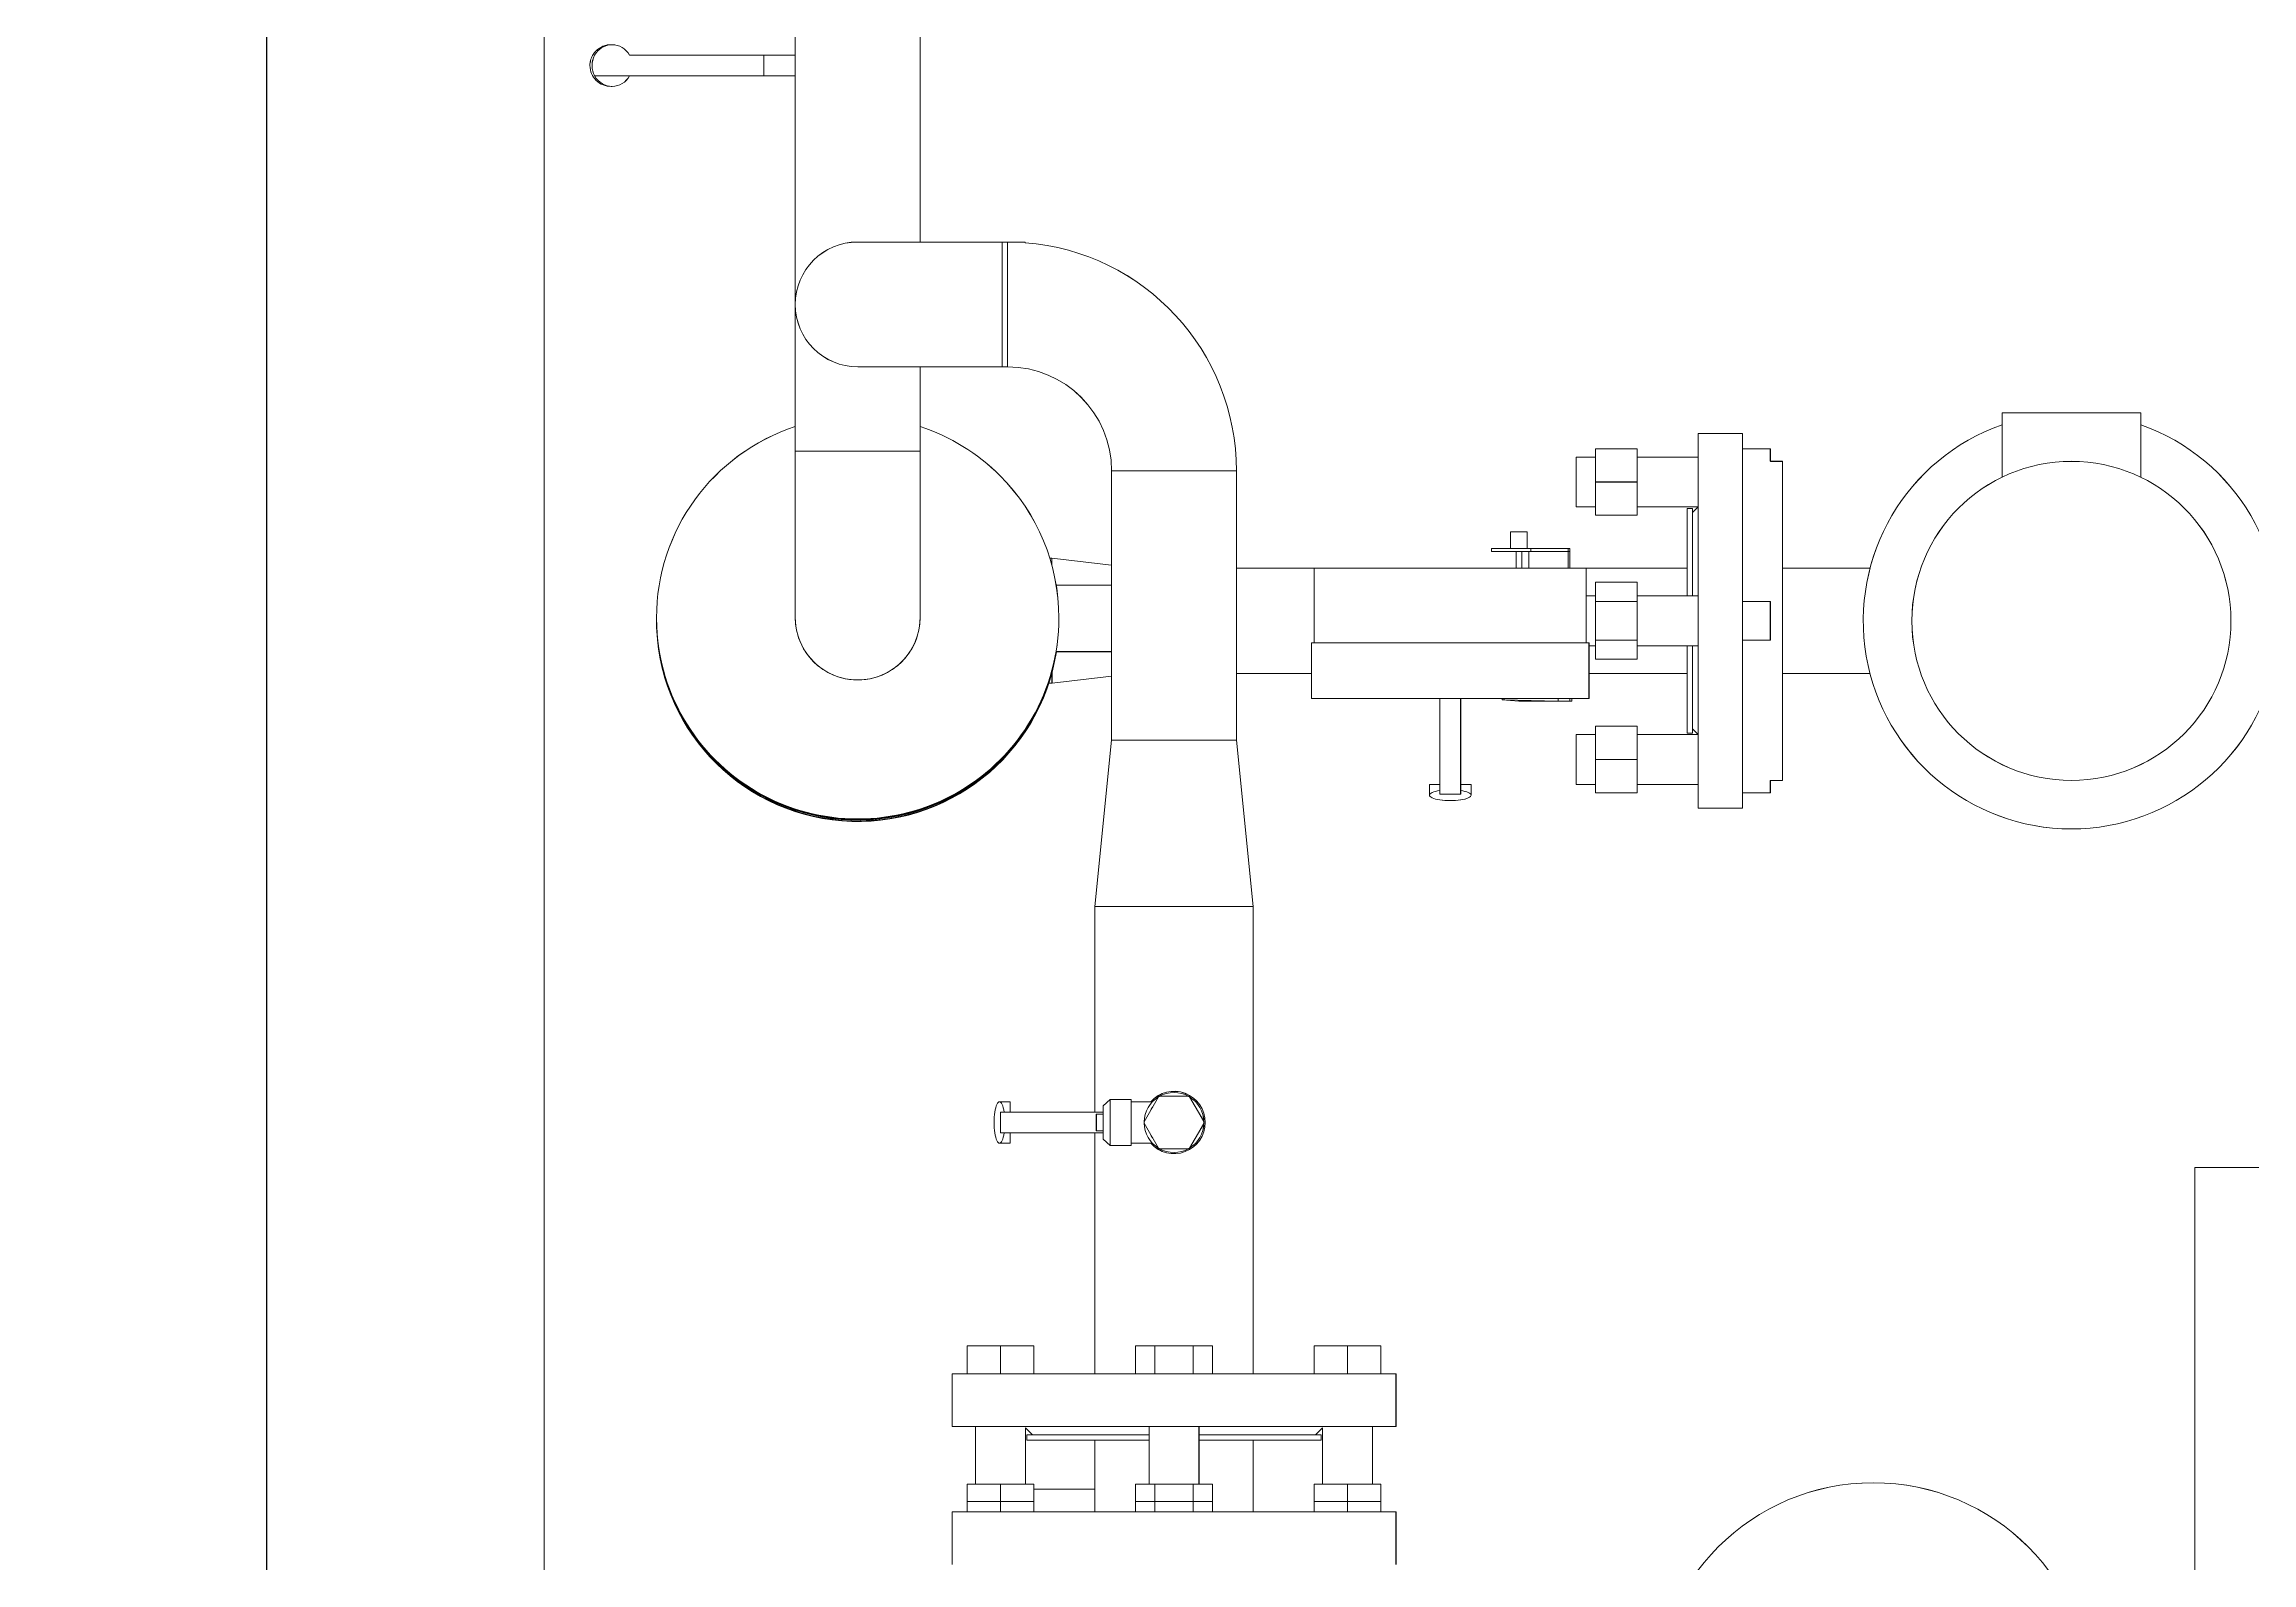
# Model space of a CAD drawing. Header units: millimetres. Extents: x -8689834 to 9419935, y 0 to 233063.
# Drawn here: x -420459 to -419663, y 227837 to 228384 of the extents above; entities that cross this region are included whole.
import ezdxf

# ---------------------------------------------------------------- set-up
doc = ezdxf.new("R2010")
doc.units = ezdxf.units.MM
doc.header["$MEASUREMENT"] = 0
doc.layers.get('0').update_dxf_attribs({"color": 250, "lineweight": 9})
doc.layers.add('25. ЗАЛИВКА ЗОН', color=7, linetype='Continuous', lineweight=0, transparency=0.2)
for name, color, linetype, lineweight in [('2D.ПроекцииПлан. Цвет-Ошибка', 5, 'ByLayer', 35), ('2D.ПроекцииПлан.0', 250, 'ByLayer', 35), ('2D.ПроекцииПлан.25. ЗАЛИВКА ЗОН', 7, 'ByLayer', 0), ('ViewportFrames', 5, 'Continuous', 0), ('Размеры координатных сеток', 7, 'Continuous', 0)]:
    doc.layers.add(name, color=color, linetype=linetype, lineweight=lineweight)
doc.styles.add('МОЭК-Проект', font='', dxfattribs={"oblique": 15})
doc.styles.get('МОЭК-Проект').set_extended_font_data('GOST_type_A')
doc.dimstyles.new('МОЭК', dxfattribs={"dimtxt": 2.5, "dimasz": 2.5, "dimexe": 1.5, "dimexo": 0.625, "dimgap": 1, "dimtad": 1, "dimdec": 0, "dimlfac": 50, "dimtxsty": 'МОЭК-Проект', "dimblk": 'OBLIQUE', "dimblk1": 'OBLIQUE', "dimblk2": 'OBLIQUE', "dimcen": 2.5, "dimdle": 1.5, "dimadec": 0, "dimazin": 2, "dimtfac": 0.75, "dimtdec": 4, "dimtmove": 1, "dimatfit": 3, "dimldrblk": 'NONE', "dimfxl": 1, "dimtfill": 1, "dimtolj": 1, "dimarcsym": 1})

# ---------------------------------------------------------------- blocks, each defined once
blk = doc.blocks.new('PROJECTION_BLOCK_{3bacdaa7-059f-457a-92e3-c8c1ffd092c7}')
at = {"layer": '2D.ПроекцииПлан. Цвет-Ошибка', "color": 0, "lineweight": -2}
for p, q in [((-13.481, 18.493), (-13.481, 26.07)), ((-12.581, 20), (-12.581, 26.07)), ((-13.707, 21.347), (-14.675, 21.347)), ((-13.481, 21.347), (-13.707, 21.347)), ((-13.707, 21.197), (-13.707, 21.347)), ((-13.707, 21.197), (-14.931, 21.197)), ((-13.744, 21.197), (-14.675, 21.197)), ((-13.481, 21.196), (-13.744, 21.197)), ((-13.481, 21.197), (-13.707, 21.197)), ((-14.807, 21.122), (-14.807, 21.122)), ((-11.989, 20), (-13.031, 20)), ((-11.989, 19.1), (-11.989, 20)), ((-11.951, 20), (-11.989, 20)), ((-11.951, 19.1), (-11.951, 20)), ((-11.951, 19.1), (-11.951, 20)), ((-11.831, 20), (-11.951, 20)), ((-11.831, 19.996), (-11.831, 20)), ((-11.831, 19.996), (-11.831, 20)), ((-11.824, 20), (-11.831, 20)), ((-11.824, 19.995), (-11.824, 20)), ((-11.989, 19.1), (-13.031, 19.1)), ((-12.581, 18.493), (-12.581, 19.1)), ((-11.951, 19.1), (-11.989, 19.1)), ((-6.973, 16.315), (-6.973, 18.62)), ((-6.653, 18.62), (-6.973, 18.62)), ((-6.653, 16.315), (-6.653, 18.62)), ((-13.481, 18.493), (-12.581, 18.493)), ((-13.481, 18.493), (-12.581, 18.493)), ((-13.481, 17.293), (-13.481, 18.493)), ((-12.581, 17.293), (-12.581, 18.493)), ((-7.413, 18.51), (-7.713, 18.51)), ((-7.713, 18.27), (-7.713, 18.51)), ((-7.413, 18.27), (-7.413, 18.51)), ((-6.453, 18.51), (-6.653, 18.51)), ((-6.453, 18.51), (-6.453, 18.419)), ((-11.201, 18.35), (-10.301, 18.35)), ((-11.201, 18.35), (-10.301, 18.35)), ((-11.201, 16.41), (-11.201, 18.35)), ((-10.301, 16.41), (-10.301, 18.35)), ((-7.853, 18.45), (-7.853, 18.09)), ((-7.713, 18.45), (-7.853, 18.45)), ((-6.973, 18.45), (-7.413, 18.45)), ((-7.413, 18.27), (-7.713, 18.27)), ((-7.713, 18.03), (-7.713, 18.27)), ((-7.413, 18.03), (-7.413, 18.27)), ((-7.713, 18.09), (-7.853, 18.09)), ((-7.713, 18.03), (-7.413, 18.03)), ((-6.973, 18.09), (-7.413, 18.09)), ((-7.053, 18.08), (-7.053, 17.45)), ((-7.053, 18.08), (-7.013, 18.08)), ((-6.973, 18.09), (-7.013, 18.05)), ((-7.013, 18.08), (-7.013, 17.45)), ((-8.325, 17.91), (-8.222, 17.91)), ((-8.325, 17.79), (-8.325, 17.91)), ((-8.222, 17.91), (-8.205, 17.91)), ((-8.205, 17.79), (-8.205, 17.91)), ((-11.646, 17.72), (-11.631, 17.72)), ((-11.631, 17.72), (-11.646, 17.72)), ((-11.631, 17.72), (-11.631, 17.668)), ((-11.631, 17.67), (-11.631, 17.72)), ((-11.631, 17.72), (-11.631, 17.668)), ((-11.631, 17.72), (-11.201, 17.67)), ((-8.18, 17.79), (-8.463, 17.79)), ((-8.463, 17.79), (-8.463, 17.77)), ((-8.463, 17.77), (-8.18, 17.77)), ((-8.285, 17.77), (-8.285, 17.65)), ((-8.245, 17.77), (-8.245, 17.65)), ((-8.194, 17.77), (-8.194, 17.65)), ((-8.18, 17.77), (-8.18, 17.79)), ((-7.897, 17.79), (-8.18, 17.79)), ((-7.897, 17.77), (-8.18, 17.77)), ((-7.897, 17.79), (-7.911, 17.79)), ((-7.911, 17.79), (-7.911, 17.65)), ((-7.897, 17.79), (-7.897, 17.65)), ((-7.897, 17.77), (-7.897, 17.79)), ((-11.6, 17.527), (-11.201, 17.527)), ((-10.301, 17.65), (-9.74, 17.65)), ((-7.78, 17.65), (-9.74, 17.65)), ((-9.74, 17.65), (-9.74, 17.11)), ((-7.78, 17.65), (-7.053, 17.65)), ((-7.78, 17.65), (-7.78, 17.11)), ((-7.713, 17.409), (-7.713, 17.547)), ((-7.413, 17.547), (-7.713, 17.547)), ((-7.413, 17.409), (-7.413, 17.547)), ((-6.366, 17.65), (-5.734, 17.65)), ((-7.713, 17.45), (-7.78, 17.45)), ((-7.713, 17.131), (-7.713, 17.409)), ((-7.413, 17.409), (-7.713, 17.409)), ((-6.973, 17.45), (-7.413, 17.45)), ((-7.413, 17.131), (-7.413, 17.409)), ((-6.653, 17.409), (-6.453, 17.409)), ((-6.453, 17.409), (-6.453, 17.131)), ((-14.481, 17.291), (-14.481, 17.29)), ((-14.481, 17.29), (-14.481, 17.289)), ((-14.481, 17.285), (-14.481, 17.286)), ((-14.481, 17.285), (-14.481, 17.285)), ((-14.481, 17.284), (-14.481, 17.285)), ((-14.481, 17.283), (-14.481, 17.284)), ((-14.481, 17.276), (-14.481, 17.276)), ((-14.481, 17.276), (-14.481, 17.275)), ((-14.481, 17.273), (-14.481, 17.274)), ((-14.481, 17.273), (-14.481, 17.273)), ((-13.481, 17.29), (-13.481, 17.293)), ((-12.581, 17.29), (-12.581, 17.293)), ((-11.581, 17.291), (-11.581, 17.29)), ((-11.581, 17.29), (-11.581, 17.289)), ((-11.601, 17.047), (-11.201, 17.047)), ((-11.601, 17.047), (-11.201, 17.046)), ((-7.76, 17.11), (-9.76, 17.11)), ((-9.76, 17.11), (-9.76, 16.71)), ((-7.76, 17.11), (-7.76, 16.71)), ((-7.713, 17.09), (-7.76, 17.09)), ((-7.413, 17.131), (-7.713, 17.131)), ((-7.713, 16.993), (-7.713, 17.131)), ((-7.413, 16.993), (-7.413, 17.131)), ((-6.973, 17.09), (-7.413, 17.09)), ((-7.053, 17.09), (-7.053, 16.46)), ((-7.013, 17.09), (-7.013, 16.46)), ((-6.453, 17.131), (-6.653, 17.131)), ((-11.631, 16.895), (-11.631, 16.82)), ((-11.631, 16.895), (-11.631, 16.82)), ((-11.63, 16.82), (-11.63, 16.897)), ((-11.63, 16.82), (-11.201, 16.87)), ((-10.301, 16.89), (-9.76, 16.89)), ((-7.76, 16.89), (-7.053, 16.89)), ((-7.413, 16.993), (-7.713, 16.993)), ((-6.366, 16.89), (-5.734, 16.89)), ((-11.653, 16.82), (-11.631, 16.82)), ((-11.63, 16.82), (-11.653, 16.82)), ((-11.631, 16.82), (-11.631, 16.82)), ((-7.76, 16.71), (-9.76, 16.71)), ((-8.835, 16.71), (-8.835, 16.02)), ((-8.685, 16.71), (-8.685, 16.02)), ((-8.385, 16.7), (-8.385, 16.71)), ((-8.371, 16.71), (-8.371, 16.7)), ((-7.982, 16.71), (-7.982, 16.69)), ((-7.982, 16.69), (-7.982, 16.71)), ((-7.897, 16.71), (-7.897, 16.69)), ((-7.883, 16.71), (-7.883, 16.69)), ((-7.883, 16.69), (-7.883, 16.71)), ((-8.371, 16.7), (-8.385, 16.7)), ((-8.385, 16.7), (-8.265, 16.69)), ((-8.371, 16.7), (-7.982, 16.69)), ((-7.982, 16.69), (-8.265, 16.69)), ((-8.265, 16.69), (-7.982, 16.69)), ((-7.883, 16.69), (-7.982, 16.69)), ((-7.883, 16.69), (-7.897, 16.69)), ((-11.321, 15.21), (-11.201, 16.41)), ((-11.201, 16.41), (-10.301, 16.41)), ((-11.201, 16.41), (-10.301, 16.41)), ((-10.181, 15.21), (-10.301, 16.41)), ((-7.853, 16.45), (-7.853, 16.09)), ((-7.713, 16.45), (-7.853, 16.45)), ((-7.413, 16.51), (-7.713, 16.51)), ((-7.713, 16.27), (-7.713, 16.51)), ((-7.413, 16.27), (-7.413, 16.51)), ((-6.973, 16.45), (-7.413, 16.45)), ((-7.053, 16.46), (-7.013, 16.46)), ((-6.973, 16.45), (-7.013, 16.49)), ((-7.713, 16.03), (-7.713, 16.27)), ((-7.413, 16.27), (-7.713, 16.27)), ((-7.413, 16.03), (-7.413, 16.27)), ((-6.973, 15.92), (-6.973, 16.315)), ((-6.653, 15.92), (-6.653, 16.315)), ((-8.835, 16.09), (-8.91, 16.09)), ((-8.91, 16.09), (-8.91, 16.012)), ((-8.61, 16.09), (-8.685, 16.09)), ((-8.61, 16.09), (-8.61, 16.012)), ((-7.713, 16.09), (-7.853, 16.09)), ((-6.973, 16.09), (-7.413, 16.09)), ((-6.453, 16.119), (-6.453, 16.03)), ((-8.685, 16.02), (-8.835, 16.02)), ((-7.413, 16.03), (-7.713, 16.03)), ((-6.653, 15.92), (-6.973, 15.92)), ((-6.653, 16.03), (-6.453, 16.03)), ((-11.321, 15.21), (-10.181, 15.21)), ((-11.321, 15.21), (-10.181, 15.21)), ((-11.321, 13.728), (-11.321, 15.21)), ((-10.181, 11.842), (-10.181, 15.21)), ((-11.931, 13.803), (-12.009, 13.803)), ((-11.261, 13.728), (-12.001, 13.728)), ((-12.001, 13.578), (-12.001, 13.728)), ((-11.931, 13.728), (-11.931, 13.803)), ((-11.311, 13.593), (-11.311, 13.713)), ((-11.261, 13.713), (-11.311, 13.713)), ((-11.211, 13.818), (-11.261, 13.773)), ((-11.261, 13.533), (-11.261, 13.773)), ((-11.211, 13.818), (-11.211, 13.653)), ((-11.211, 13.488), (-11.211, 13.818)), ((-11.211, 13.818), (-11.061, 13.818)), ((-11.061, 13.818), (-11.061, 13.653)), ((-10.906, 13.803), (-11.061, 13.803)), ((-10.967, 13.657), (-10.862, 13.838)), ((-10.855, 13.842), (-10.646, 13.842)), ((-10.639, 13.838), (-10.535, 13.657)), ((-11.261, 13.578), (-12.001, 13.578)), ((-11.931, 13.503), (-11.931, 13.578)), ((-11.321, 11.842), (-11.321, 13.578)), ((-11.261, 13.593), (-11.311, 13.593)), ((-11.211, 13.488), (-11.261, 13.533)), ((-11.211, 13.653), (-11.211, 13.488)), ((-11.061, 13.653), (-11.061, 13.488)), ((-10.862, 13.468), (-10.967, 13.649)), ((-10.535, 13.649), (-10.639, 13.468)), ((-11.931, 13.503), (-12.009, 13.503)), ((-11.211, 13.488), (-11.061, 13.488)), ((-10.906, 13.503), (-11.061, 13.503)), ((-10.646, 13.464), (-10.855, 13.464)), ((-12.241, 12.042), (-12.241, 11.842)), ((-12.241, 12.042), (-12.001, 12.042)), ((-12.001, 12.042), (-11.761, 12.042)), ((-12.001, 11.842), (-12.001, 12.042)), ((-11.761, 11.842), (-11.761, 12.042)), ((-11.028, 12.042), (-10.889, 12.042)), ((-11.028, 11.842), (-11.028, 12.042)), ((-10.889, 12.042), (-10.612, 12.042)), ((-10.889, 11.842), (-10.889, 12.042)), ((-10.612, 12.042), (-10.612, 11.842)), ((-10.612, 12.042), (-10.474, 12.042)), ((-10.474, 11.842), (-10.474, 12.042)), ((-9.741, 12.042), (-9.501, 12.042)), ((-9.741, 11.842), (-9.741, 12.042)), ((-9.501, 12.042), (-9.261, 12.042)), ((-9.501, 11.842), (-9.501, 12.042)), ((-9.261, 11.842), (-9.261, 12.042)), ((-9.62, 11.842), (-12.351, 11.842)), ((-12.351, 11.842), (-12.351, 11.462)), ((-9.151, 11.842), (-9.62, 11.842)), ((-9.151, 11.842), (-9.151, 11.462)), ((-9.62, 11.462), (-12.351, 11.462)), ((-12.181, 11.462), (-12.181, 11.047)), ((-10.931, 11.462), (-10.931, 11.047)), ((-10.571, 11.462), (-10.571, 11.047)), ((-9.151, 11.462), (-9.62, 11.462)), ((-9.321, 11.462), (-9.321, 11.047)), ((-11.821, 11.452), (-11.771, 11.402)), ((-11.821, 11.452), (-11.821, 11.047)), ((-11.811, 11.402), (-10.931, 11.402)), ((-11.811, 11.362), (-11.811, 11.402)), ((-11.811, 11.362), (-10.931, 11.362)), ((-11.321, 10.847), (-11.321, 11.362)), ((-10.571, 11.402), (-9.691, 11.402)), ((-10.571, 11.362), (-9.691, 11.362)), ((-10.181, 10.847), (-10.181, 11.362)), ((-9.681, 11.452), (-9.731, 11.402)), ((-9.691, 11.362), (-9.691, 11.402)), ((-9.681, 11.452), (-9.681, 11.047)), ((-12.241, 11.047), (-12.241, 10.847)), ((-12.241, 11.047), (-12.001, 11.047)), ((-12.001, 11.047), (-11.761, 11.047)), ((-12.001, 10.847), (-12.001, 11.047)), ((-11.761, 10.847), (-11.761, 11.047)), ((-11.028, 11.047), (-10.889, 11.047)), ((-11.028, 10.847), (-11.028, 11.047)), ((-10.889, 11.047), (-10.612, 11.047)), ((-10.889, 10.847), (-10.889, 11.047)), ((-10.612, 11.047), (-10.612, 10.847)), ((-10.612, 11.047), (-10.474, 11.047)), ((-10.474, 10.847), (-10.474, 11.047)), ((-9.741, 11.047), (-9.501, 11.047)), ((-9.741, 10.847), (-9.741, 11.047)), ((-9.501, 11.047), (-9.261, 11.047)), ((-9.501, 10.847), (-9.501, 11.047)), ((-9.261, 10.847), (-9.261, 11.047)), ((-9.62, 10.847), (-12.351, 10.847)), ((-12.351, 10.847), (-12.351, 10.467)), ((-12.001, 10.922), (-12.241, 10.922)), ((-12.241, 10.922), (-12.241, 10.847)), ((-12.001, 10.922), (-12.001, 10.847)), ((-11.761, 10.922), (-12.001, 10.922)), ((-11.761, 10.847), (-11.761, 10.922)), ((-10.889, 10.922), (-11.028, 10.922)), ((-11.028, 10.922), (-11.028, 10.847)), ((-10.612, 10.922), (-10.889, 10.922)), ((-10.889, 10.922), (-10.889, 10.847)), ((-10.474, 10.922), (-10.612, 10.922)), ((-10.612, 10.922), (-10.612, 10.847)), ((-10.474, 10.922), (-10.474, 10.847)), ((-9.741, 10.922), (-9.741, 10.847)), ((-9.501, 10.922), (-9.741, 10.922)), ((-9.151, 10.847), (-9.62, 10.847)), ((-9.261, 10.922), (-9.501, 10.922)), ((-9.501, 10.922), (-9.501, 10.847)), ((-9.261, 10.922), (-9.261, 10.847)), ((-9.151, 10.847), (-9.151, 10.467))]:
    blk.add_line(p, q, dxfattribs=at)
blk.add_circle((-5.711, 9.476), 1.58, dxfattribs=at)
at = {"layer": '2D.ПроекцииПлан. Цвет-Ошибка', "color": 0, "lineweight": -2, "extrusion": (0, 0, -1)}
blk.add_arc((13.031, 19.55), 0.45, 270, 90, dxfattribs=at)
blk.add_arc((13.031, 19.55), 0.45, 270, 90, dxfattribs=at)
at = {"layer": '2D.ПроекцииПлан. Цвет-Ошибка', "color": 0, "lineweight": -2}
for centre, radius, start, end in [((-11.951, 18.35), 1.65, 0, 85.583), ((-11.951, 18.35), 0.75, 0, 90), ((-13.031, 17.293), 0.45, 180, 0), ((-13.031, 17.293), 0.45, 180, 270), ((-13.031, 17.293), 0.45, 270, 0), ((-10.751, 13.653), 0.225, 0, 138.1897), ((-10.751, 13.653), 0.216, 61.045, 118.955), ((-10.751, 13.653), 0.216, 121.045, 178.955), ((-10.751, 13.653), 0.19, 144.119, 155.881), ((-10.751, 13.653), 0.216, 118.955, 121.045), ((-10.751, 13.653), 0.19, 84.119, 95.881), ((-10.751, 13.653), 0.216, 58.955, 61.045), ((-10.751, 13.653), 0.216, 1.045, 58.955), ((-10.751, 13.653), 0.19, 24.119, 35.881), ((-10.751, 13.653), 0.216, 178.955, 181.045), ((-10.751, 13.653), 0.216, 181.045, 238.955), ((-10.751, 13.653), 0.19, 204.119, 215.881), ((-10.751, 13.653), 0.225, 221.8103, 0), ((-10.751, 13.653), 0.216, 301.045, 358.955), ((-10.751, 13.653), 0.19, 324.119, 335.881), ((-10.751, 13.653), 0.216, 358.955, 1.045), ((-10.751, 13.653), 0.216, 238.955, 241.045), ((-10.751, 13.653), 0.216, 241.045, 298.955), ((-10.751, 13.653), 0.19, 264.119, 275.881), ((-10.751, 13.653), 0.216, 298.955, 301.045)]:
    blk.add_arc(centre, radius, start, end, dxfattribs=at)
for centre, major_axis, ratio, start_param, end_param in [((-14.801, 21.272), (-0.001, 0.15), 0.965925, 0, 3.141593), ((-14.801, 21.272), (-0.001, 0.15), 0.965925, -1.052379, 0), ((-14.811, 21.272), (0.15, 0), 0.999999, 3.141593, 4.742288), ((-14.801, 21.272), (-0.001, 0.15), 0.965925, 3.141593, 4.182847), ((-13.031, 17.286), (1.45, 0), 0.999999, 3.140413, 3.141593), ((-13.031, 17.286), (1.45, 0), 0.999999, 3.141593, 4.712389), ((-13.031, 17.285), (1.45, 0), 0.999999, 3.141593, 4.712389), ((-13.031, 17.285), (-1.45, 0), 0.999999, 0, 0.785398), ((-13.031, 17.284), (-1.45, 0), 0.999999, 0, 0.785398), ((-13.031, 17.284), (-1.45, 0), 0.999999, -0.00028, 0), ((-13.031, 17.284), (-1.45, 0), 0.999999, 0, 2.977443), ((-13.031, 17.283), (-1.45, 0), 0.999999, 0, 2.977779), ((-13.031, 17.274), (-1.45, 0), 0.999999, -0.000536, 0), ((-13.031, 17.274), (-1.45, 0), 0.999999, 0, 2.984387), ((-13.031, 17.273), (-1.45, 0), 0.999999, 0, 2.984723), ((-13.031, 17.273), (-1.45, 0), 0.999999, 0, 2.985216), ((-13.031, 17.273), (-1.45, 0), 0.999999, 0, 2.984881), ((-13.031, 17.293), (0.45, 0), 0.999999, 3.141593, 4.712389), ((-13.031, 17.293), (-0.45, 0), 0.999999, 0, 3.141593), ((-13.031, 17.293), (0.45, 0), 0.999999, -1.570796, 0), ((-13.031, 17.284), (-1.45, 0), 0.999999, 0.785398, 2.976874), ((-13.031, 17.285), (-1.45, 0), 0.999999, 0.785398, 2.976499), ((-13.031, 17.285), (1.45, 0), 0.999999, -1.570796, -0.165252), ((-13.031, 17.286), (1.45, 0), 0.999999, -1.570796, -0.165628), ((-8.76, 16.012), (-0.15, 0), 0.258819, -1.047198, 0), ((-8.76, 16.012), (-0.15, 0), 0.258819, 0, 3.141593), ((-8.76, 16.012), (-0.15, 0), 0.258819, -3.141593, -2.094395), ((-12.009, 13.653), (0, 0.15), 0.258819, 0, 3.141593), ((-12.009, 13.653), (0, 0.15), 0.258819, -1.047198, 0), ((-12.009, 13.653), (0, 0.15), 0.258819, -3.141593, -2.094395)]:
    blk.add_ellipse(centre, major_axis=major_axis, ratio=ratio, start_param=start_param, end_param=end_param, dxfattribs=at)
at = {"layer": '2D.ПроекцииПлан. Цвет-Ошибка', "color": 0, "lineweight": -2, "extrusion": (0, 0, -1)}
for centre, start_param, end_param in [((-13.031, 17.291), -3.141593, -1.886352), ((-13.031, 17.291), -1.255241, -0.785398), ((-13.031, 17.291), -0.785398, 0), ((-13.031, 17.291), 0, 3.141593), ((-13.031, 17.29), 0, 3.141593), ((-13.031, 17.29), 0, 3.141593), ((-13.031, 17.29), -3.141593, -3.141437), ((-13.031, 17.289), 0, 3.141593), ((-13.031, 17.285), 0.785398, 3.141593), ((-13.031, 17.285), 0.785398, 3.141593), ((-13.031, 17.276), -3.141593, -3.139277), ((-13.031, 17.276), 0.785398, 3.141593), ((-13.031, 17.276), 0.785398, 3.141593), ((-13.031, 17.276), 0.158628, 3.141593), ((-13.031, 17.276), 3.141593, 3.141749), ((-13.031, 17.275), 0.158292, 3.141593), ((-13.031, 17.285), 0.165306, 0.785398), ((-13.031, 17.285), 0.16497, 0.785398), ((-13.031, 17.276), 0.159121, 0.785398), ((-13.031, 17.276), 0.158786, 0.785398)]:
    blk.add_ellipse(centre, major_axis=(1.45, 0), ratio=0.999999, start_param=start_param, end_param=end_param, dxfattribs=at)
at = {"layer": '2D.ПроекцииПлан. Цвет-Ошибка', "color": 0, "lineweight": -2}
for points, knots in [([(-14.801, 21.422), (-14.804, 21.422), (-14.806, 21.422), (-14.809, 21.422), (-14.81, 21.422), (-14.811, 21.422), (-14.811, 21.422), (-14.812, 21.422), (-14.812, 21.422), (-14.812, 21.422), (-14.812, 21.422), (-14.812, 21.422), (-14.812, 21.422), (-14.813, 21.422), (-14.813, 21.422), (-14.814, 21.422), (-14.814, 21.422), (-14.815, 21.422), (-14.815, 21.422), (-14.816, 21.422), (-14.816, 21.422), (-14.817, 21.422), (-14.817, 21.422), (-14.818, 21.422), (-14.818, 21.422), (-14.819, 21.422), (-14.82, 21.422), (-14.821, 21.422), (-14.822, 21.422), (-14.824, 21.421), (-14.825, 21.421), (-14.828, 21.421), (-14.831, 21.421), (-14.836, 21.42), (-14.839, 21.419), (-14.845, 21.418), (-14.847, 21.417), (-14.856, 21.415), (-14.861, 21.413), (-14.873, 21.409), (-14.878, 21.406), (-14.889, 21.4), (-14.894, 21.397), (-14.905, 21.389), (-14.909, 21.385), (-14.919, 21.377), (-14.923, 21.372), (-14.931, 21.362), (-14.934, 21.357), (-14.941, 21.347), (-14.944, 21.341), (-14.949, 21.33), (-14.952, 21.324), (-14.956, 21.312), (-14.957, 21.306), (-14.959, 21.294), (-14.96, 21.289), (-14.961, 21.28), (-14.961, 21.276), (-14.961, 21.272)], [0, 0, 0, 0, 2.794602, 2.794602, 4.269976, 4.269976, 4.649701, 4.649701, 4.956036, 4.956036, 5.032619, 5.032619, 5.109203, 5.109203, 5.613535, 5.613535, 6.117867, 6.117867, 6.364946, 6.364946, 6.612025, 6.612025, 6.783002, 6.783002, 6.959073, 6.959073, 7.135143, 7.135143, 7.435373, 7.435373, 7.735604, 7.735604, 8.457854, 8.457854, 9.314215, 9.314215, 10.154792, 10.154792, 11.835945, 11.835945, 13.640898, 13.640898, 15.447974, 15.447974, 17.257621, 17.257621, 19.067847, 19.067847, 20.878505, 20.878505, 22.690178, 22.690178, 24.502647, 24.502647, 26.317682, 26.317682, 27.907644, 27.907644, 29, 29, 29, 29]), ([(-14.807, 21.122), (-14.807, 21.122), (-14.807, 21.122), (-14.806, 21.122), (-14.806, 21.122), (-14.806, 21.122), (-14.806, 21.122), (-14.805, 21.122), (-14.804, 21.122), (-14.803, 21.122), (-14.803, 21.122), (-14.801, 21.122), (-14.801, 21.122), (-14.8, 21.122)], [0, 0, 0, 0, 1.2, 1.2, 1.304622, 1.304622, 2.4, 2.4, 3.6, 3.6, 4.8, 4.8, 6, 6, 6, 6])]:
    blk.add_open_spline(points, degree=3, knots=knots, dxfattribs=at)
at = {"layer": '2D.ПроекцииПлан.25. ЗАЛИВКА ЗОН', "color": 0, "lineweight": -2}
for p, q in [((-17.291, 31.324), (-17.291, -22.73)), ((-15.291, 9.79), (-15.291, 31.324)), ((-3.783, 18.769), (-4.783, 18.769)), ((-4.783, 18.769), (-4.783, 18.305)), ((-3.783, 18.305), (-3.783, 18.769)), ((-6.366, 18.419), (-6.453, 18.419)), ((-6.366, 16.119), (-6.366, 18.419)), ((-6.366, 16.119), (-6.453, 16.119)), ((-1.394, 13.329), (-3.394, 13.329)), ((-3.394, 13.329), (-3.394, 9.876)), ((-11.321, 11.01), (-11.761, 11.01))]:
    blk.add_line(p, q, dxfattribs=at)
blk.add_circle((-4.283, 17.269), 1.15, dxfattribs=at)
at = {"layer": '2D.ПроекцииПлан.25. ЗАЛИВКА ЗОН', "color": 0, "lineweight": -2, "extrusion": (0, 0, -1)}
for start, end in [(270, 70.5288), (109.4712, 270)]:
    blk.add_arc((4.283, 17.269), 1.5, start, end, dxfattribs=at)
blk = doc.blocks.new('*U1750')
at = {"layer": '2D.ПроекцииПлан.0', "lineweight": 13}
blk.add_blockref('PROJECTION_BLOCK_{3bacdaa7-059f-457a-92e3-c8c1ffd092c7}', (-124.002, 283.94), dxfattribs=at)
blk = doc.blocks.new('_Oblique')
at = {"color": 0, "linetype": 'ByBlock', "lineweight": -2}
blk.add_line((-0.5, -0.5), (0.5, 0.5), dxfattribs=at)
blk = doc.blocks.new('*D1910')
at = {"layer": 'Размеры координатных сеток', "color": 0, "lineweight": -2, "ltscale": 100, "transparency": 16777216}
for p, q in [((-417750.76, 229894.65), (-424653.23, 229894.65)), ((-424651.73, 229896.15), (-424651.73, 215422.32)), ((-417753.89, 215423.82), (-424653.23, 215423.82))]:
    blk.add_line(p, q, dxfattribs=at)
at = {"layer": 'Размеры координатных сеток', "color": 0, "lineweight": -2, "ltscale": 100, "transparency": 16777216, "xscale": 2.5, "yscale": 2.5, "zscale": 2.5}
for p, rotation in [((-424651.73, 229894.65), 90), ((-424651.73, 215423.82), 270)]:
    blk.add_blockref('_Oblique', p, dxfattribs=dict(at, rotation=rotation))
at = {"layer": 'Размеры координатных сеток', "color": 0, "lineweight": 13, "ltscale": 100, "transparency": 16777216, "insert": (-424653.98, 222659.23), "char_height": 2.5, "attachment_point": 5, "rotation": 90, "style": 'МОЭК-Проект', "bg_fill": 3, "box_fill_scale": 1.25, "bg_fill_color": 256, "bg_fill_true_color": 13158600, "bg_fill_transparency": 0}
blk.add_mtext('\\A1;723542', dxfattribs=at)
blk = doc.blocks.new('_None')
blk = doc.blocks.new('*D1921')
at = {"layer": '25. ЗАЛИВКА ЗОН', "color": 0, "lineweight": -2, "transparency": 16777216}
for p, q in [((-420379.52, 228878.61), (-421244.27, 228878.61)), ((-421242.77, 228880.11), (-421242.77, 225878.5)), ((-419684.65, 225880), (-421244.27, 225880))]:
    blk.add_line(p, q, dxfattribs=at)
at = {"layer": '25. ЗАЛИВКА ЗОН', "color": 0, "lineweight": -2, "transparency": 16777216, "xscale": 2.5, "yscale": 2.5, "zscale": 2.5}
for p, rotation in [((-421242.77, 228878.61), 90), ((-421242.77, 225880), 270)]:
    blk.add_blockref('_Oblique', p, dxfattribs=dict(at, rotation=rotation))
at = {"layer": '25. ЗАЛИВКА ЗОН', "color": 0, "lineweight": 13, "transparency": 16777216, "insert": (-421245.02, 227379.3), "char_height": 2.5, "attachment_point": 5, "rotation": 90, "style": 'МОЭК-Проект', "bg_fill": 3, "box_fill_scale": 1.25, "bg_fill_color": 256, "bg_fill_true_color": 13158600, "bg_fill_transparency": 0}
blk.add_mtext('\\A1;149930', dxfattribs=at)
blk = doc.blocks.new('*D1927')
at = {"layer": '25. ЗАЛИВКА ЗОН', "color": 0, "lineweight": -2, "transparency": 16777216}
for p, q in [((-422011.83, 231106.94), (-420164.39, 231106.94)), ((-422010.33, 228270.5), (-422010.33, 231108.44)), ((-420165.89, 228676.86), (-420165.89, 231108.44))]:
    blk.add_line(p, q, dxfattribs=at)
at = {"layer": '25. ЗАЛИВКА ЗОН', "color": 0, "lineweight": -2, "transparency": 16777216, "xscale": 2.5, "yscale": 2.5, "zscale": 2.5, "rotation": 180}
blk.add_blockref('_Oblique', (-422010.33, 231106.94), dxfattribs=at)
at = {"layer": '25. ЗАЛИВКА ЗОН', "color": 0, "lineweight": -2, "transparency": 16777216, "xscale": 2.5, "yscale": 2.5, "zscale": 2.5}
blk.add_blockref('_Oblique', (-420165.89, 231106.94), dxfattribs=at)
at = {"layer": '25. ЗАЛИВКА ЗОН', "color": 0, "lineweight": 13, "transparency": 16777216, "insert": (-421088.11, 231109.19), "char_height": 2.5, "attachment_point": 5, "style": 'МОЭК-Проект', "bg_fill": 3, "box_fill_scale": 1.25, "bg_fill_color": 256, "bg_fill_true_color": 13158600, "bg_fill_transparency": 0}
blk.add_mtext('\\A1;92220', dxfattribs=at)

msp = doc.modelspace()

# ---------------------------------------------------------------- block references
at = {"layer": 'ViewportFrames', "lineweight": 13, "ltscale": 100, "xscale": 50, "yscale": 50, "zscale": 50}
msp.add_blockref('*U1750', (-413314.257, 213115.736), dxfattribs=at)

# ---------------------------------------------------------------- next in the draw order: block references
at = {"layer": '2D.ПроекцииПлан.0', "lineweight": 13, "xscale": 50, "yscale": 50, "zscale": 50}
msp.add_blockref('PROJECTION_BLOCK_{3bacdaa7-059f-457a-92e3-c8c1ffd092c7}', (-419514.35, 227312.732), dxfattribs=at)

# ---------------------------------------------------------------- next in the draw order: dimensions: what is measured, and where the dimension line sits
at = {"layer": 'Размеры координатных сеток', "lineweight": 13, "ltscale": 100}
dim = msp.add_linear_dim(base=(-424651.725, 215423.815), p1=(-417750.138, 229894.646), p2=(-417753.262, 215423.815), angle=90, dimstyle='МОЭК', override={"dimscale": 1, "dimlfac": 50}, dxfattribs=at)
dim.commit()
dim.dimension.update_dxf_attribs({"geometry": '*D1910', "text_midpoint": (-424653.975, 222659.23)})

# ---------------------------------------------------------------- next in the draw order: dimensions: what is measured, and where the dimension line sits
at = {"layer": '25. ЗАЛИВКА ЗОН', "lineweight": 13}
dim = msp.add_linear_dim(base=(-421242.768, 225880.001), p1=(-420378.894, 228878.606), p2=(-419684.027, 225880.001), angle=90, dimstyle='МОЭК', override={"dimrnd": 10}, dxfattribs=at)
dim.commit()
dim.dimension.update_dxf_attribs({"geometry": '*D1921', "text_midpoint": (-421245.018, 227379.303)})

# ---------------------------------------------------------------- next in the draw order: dimensions: what is measured, and where the dimension line sits
dim = msp.add_linear_dim(base=(-420165.894, 231106.944), p1=(-422010.327, 228269.876), p2=(-420165.894, 228676.232), dimstyle='МОЭК', override={"dimrnd": 10}, dxfattribs=at)
dim.commit()
dim.dimension.update_dxf_attribs({"geometry": '*D1927', "text_midpoint": (-421088.11, 231109.194)})

doc.saveas('drawing.dxf')
